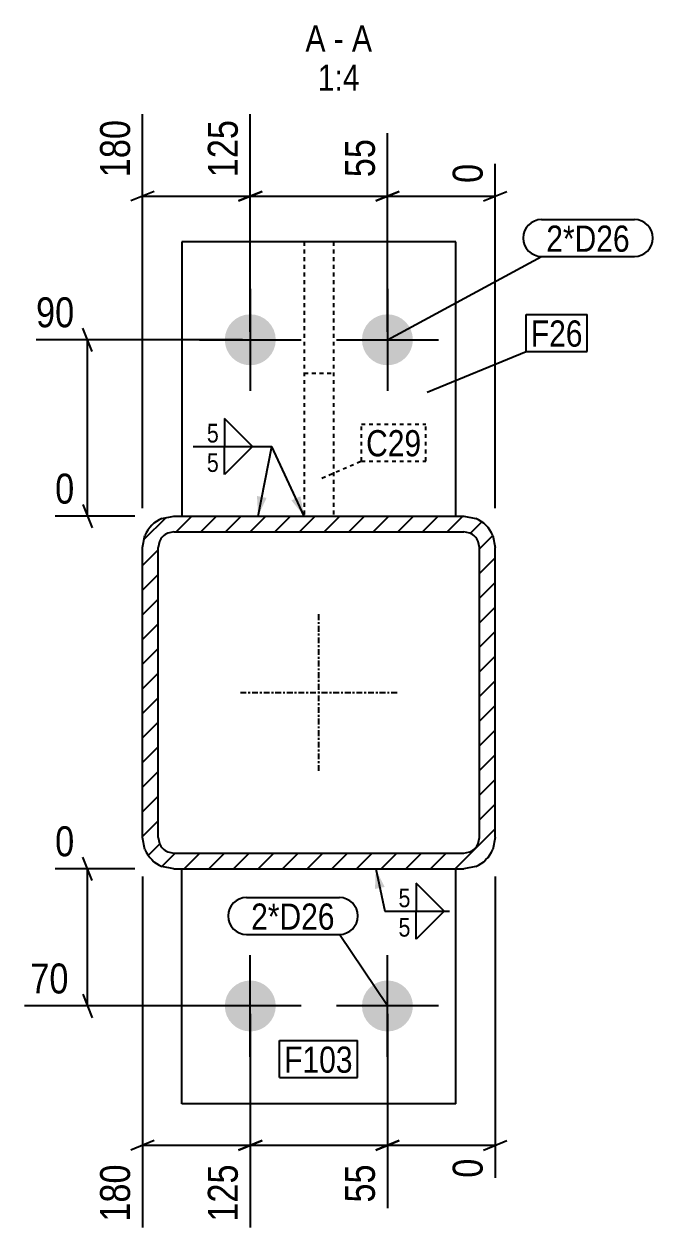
# Model space of a CAD drawing. Header units: millimetres. Extents: x 26 to 44344, y 8 to 1492.
# Drawn here: x 15390 to 15711, y 9 to 624 of the extents above; entities that cross this region are included whole.
import ezdxf

# ---------------------------------------------------------------- set-up
doc = ezdxf.new("R2010")
doc.units = ezdxf.units.MM
doc.linetypes.add('DXK_LINE_DOT2', pattern=[3.9198, 1.9599, -1.9599])
doc.linetypes.add('DXK_LINE_DOT3', pattern=[5.9187, 2.979, -0.9799, 0.9799, -0.9799])
for name, color, linetype in [('MÅLSÆTNING', 7, 'Continuous'), ('STÅL', 7, 'Continuous'), ('TEKST', 7, 'Continuous')]:
    doc.layers.add(name, color=color, linetype=linetype)
doc.styles.add('Arial Narrow', font='ARIALN.TTF', dxfattribs={"height": 0.2})

msp = doc.modelspace()

# ---------------------------------------------------------------- hatches: boundary and pattern name
at = {"layer": 'STÅL', "linetype": 'Continuous'}
for points in [[(15518.17, 462.59, -1), (15492.17, 462.59, -1)], [(15588.17, 462.59, -1), (15562.17, 462.59, -1)], [(15492.17, 122.59, -1), (15518.17, 122.59, -1)], [(15562.17, 122.59, -1), (15588.17, 122.59, -1)]]:
    msp.add_hatch(color=96, dxfattribs=at).paths.add_polyline_path(points)
h = msp.add_hatch(dxfattribs=at)
h.set_pattern_fill('', scale=2.8, style=0, pattern_type=0)
h.set_pattern_definition([(45, (15628.955, 362.715), (-6.28618, 6.28618), [])])
h.paths.add_polyline_path([(15630.17, 356.59), (15628.95, 362.71), (15625.49, 367.91), (15620.3, 371.37), (15614.17, 372.59), (15466.17, 372.59), (15460.05, 371.37), (15454.86, 367.91), (15451.39, 362.71), (15450.17, 356.59), (15450.17, 208.59), (15451.39, 202.47), (15454.86, 197.28), (15460.05, 193.81), (15466.17, 192.59), (15614.17, 192.59), (15620.3, 193.81), (15625.49, 197.28), (15628.95, 202.47), (15630.17, 208.59)])
h.paths.add_polyline_path([(15621.56, 205.53), (15619.83, 202.93), (15617.23, 201.2), (15614.17, 200.59), (15466.17, 200.59), (15463.11, 201.2), (15460.52, 202.93), (15458.78, 205.53), (15458.17, 208.59), (15458.17, 356.59), (15458.78, 359.65), (15460.52, 362.25), (15463.11, 363.98), (15466.17, 364.59), (15614.17, 364.59), (15617.23, 363.98), (15619.83, 362.25), (15621.56, 359.65), (15622.17, 356.59), (15622.17, 208.59)])
at = {"layer": 'TEKST', "linetype": 'Continuous'}
for points in [[(15513.5, 381.92), (15509.12, 372.59), (15508.59, 382.89)], [(15530.72, 382.71), (15532.67, 372.59), (15526.18, 380.6)], [(15568.84, 182.29), (15569.18, 192.59), (15573.73, 183.34)]]:
    msp.add_hatch(color=3, dxfattribs=at).paths.add_polyline_path(points)

# ---------------------------------------------------------------- linework, layer by layer
at = {"layer": 'MÅLSÆTNING', "color": 7, "linetype": 'Continuous'}
for p, q in [((15450.17, 376.59), (15450.17, 577.72)), ((15505.17, 466.59), (15505.17, 577.72)), ((15505.17, 466.59), (15505.17, 577.72)), ((15575.17, 466.59), (15575.17, 567.97)), ((15575.17, 466.59), (15575.17, 567.97)), ((15630.17, 376.59), (15630.17, 552.4)), ((15456.17, 538.25), (15444.17, 533.45)), ((15450.17, 535.85), (15505.17, 535.85)), ((15499.17, 533.45), (15511.17, 538.25)), ((15511.17, 538.25), (15499.17, 533.45)), ((15505.17, 535.85), (15575.17, 535.85)), ((15569.17, 533.45), (15581.17, 538.25)), ((15581.17, 538.25), (15569.17, 533.45)), ((15575.17, 535.85), (15630.17, 535.85)), ((15624.17, 533.45), (15636.17, 538.25)), ((15424.51, 456.59), (15419.71, 468.59)), ((15501.17, 462.59), (15395.81, 462.59)), ((15422.11, 372.59), (15422.11, 462.59)), ((15419.71, 378.59), (15424.51, 366.59)), ((15446.17, 372.59), (15405.56, 372.59)), ((15424.51, 186.59), (15419.71, 198.59)), ((15446.17, 192.59), (15405.56, 192.59)), ((15422.11, 122.59), (15422.11, 192.59)), ((15450.17, 188.59), (15450.17, 9.6)), ((15630.17, 188.59), (15630.17, 34.93)), ((15419.71, 128.59), (15424.51, 116.59)), ((15501.17, 122.59), (15389.98, 122.59)), ((15505.17, 118.59), (15505.17, 9.6)), ((15505.17, 118.59), (15505.17, 9.6)), ((15575.17, 118.59), (15575.17, 19.35)), ((15575.17, 118.59), (15575.17, 19.35)), ((15456.17, 53.88), (15444.17, 49.08)), ((15450.17, 51.48), (15505.17, 51.48)), ((15511.17, 53.88), (15499.17, 49.08)), ((15499.17, 49.08), (15511.17, 53.88)), ((15505.17, 51.48), (15575.17, 51.48)), ((15581.17, 53.88), (15569.17, 49.08)), ((15569.17, 49.08), (15581.17, 53.88)), ((15575.17, 51.48), (15630.17, 51.48)), ((15624.17, 49.08), (15636.17, 53.88))]:
    msp.add_line(p, q, dxfattribs=at)
at = {"layer": 'STÅL', "color": 2, "linetype": 'Continuous'}
for p, q in [((15610.17, 512.59), (15470.17, 512.59)), ((15470.17, 512.59), (15470.17, 372.59)), ((15532.67, 513.07), (15532.67, 512.59)), ((15547.67, 513.07), (15547.67, 512.59)), ((15610.17, 372.59), (15610.17, 512.59)), ((15460.05, 371.37), (15466.17, 372.59)), ((15466.17, 372.59), (15614.17, 372.59)), ((15614.17, 372.59), (15620.3, 371.37)), ((15450.17, 356.59), (15451.39, 362.71)), ((15466.17, 364.59), (15463.11, 363.98)), ((15466.17, 364.59), (15614.17, 364.59)), ((15617.23, 363.98), (15614.17, 364.59)), ((15628.95, 362.71), (15630.17, 356.59)), ((15450.17, 208.59), (15450.17, 356.59)), ((15458.78, 359.65), (15458.17, 356.59)), ((15458.17, 208.59), (15458.17, 356.59)), ((15622.17, 356.59), (15621.56, 359.65)), ((15622.17, 208.59), (15622.17, 356.59)), ((15630.17, 208.59), (15630.17, 356.59)), ((15451.39, 202.47), (15450.17, 208.59)), ((15458.17, 208.59), (15458.78, 205.53)), ((15621.56, 205.53), (15622.17, 208.59)), ((15630.17, 208.59), (15628.95, 202.47)), ((15463.11, 201.2), (15466.17, 200.59)), ((15466.17, 200.59), (15614.17, 200.59)), ((15614.17, 200.59), (15617.23, 201.2)), ((15466.17, 192.59), (15460.05, 193.81)), ((15466.17, 192.59), (15614.17, 192.59)), ((15470.17, 72.59), (15470.17, 192.59)), ((15610.17, 72.59), (15610.17, 192.59)), ((15620.3, 193.81), (15614.17, 192.59)), ((15610.17, 72.59), (15470.17, 72.59))]:
    msp.add_line(p, q, dxfattribs=at)
at = {"layer": 'STÅL', "color": 7, "linetype": 'DXK_LINE_DOT2'}
for p, q in [((15532.67, 512.59), (15532.67, 372.59)), ((15547.67, 512.59), (15547.67, 372.59)), ((15532.67, 445.59), (15547.67, 445.59)), ((15470.17, 372.59), (15610.17, 372.59)), ((15470.17, 192.59), (15610.17, 192.59))]:
    msp.add_line(p, q, dxfattribs=at)
at = {"layer": 'STÅL', "color": 96, "linetype": 'Continuous'}
for p, q in [((15505.17, 488.59), (15505.17, 436.59)), ((15575.17, 488.59), (15575.17, 436.59)), ((15479.17, 462.59), (15531.17, 462.59)), ((15549.17, 462.59), (15601.17, 462.59)), ((15505.17, 96.59), (15505.17, 148.59)), ((15575.17, 96.59), (15575.17, 148.59)), ((15531.17, 122.59), (15479.17, 122.59)), ((15601.17, 122.59), (15549.17, 122.59))]:
    msp.add_line(p, q, dxfattribs=at)
at = {"layer": 'STÅL', "color": 7, "linetype": 'DXK_LINE_DOT3'}
for p, q in [((15540.17, 242.59), (15540.17, 322.59)), ((15500.17, 282.59), (15580.17, 282.59))]:
    msp.add_line(p, q, dxfattribs=at)
at = {"layer": 'STÅL', "color": 2, "linetype": 'Continuous'}
for centre, radius, start, end in [((15466.17, 356.59), 16, 112.5, 157.5), ((15614.17, 356.59), 16, 22.5, 67.5), ((15466.17, 356.59), 8, 112.5, 157.5), ((15614.17, 356.59), 8, 22.5, 67.5), ((15466.17, 208.59), 8, 202.5, 247.5), ((15614.17, 208.59), 8, 292.5, 337.5), ((15466.17, 208.59), 16, 202.5, 247.5), ((15614.17, 208.59), 16, 292.5, 337.5)]:
    msp.add_arc(centre, radius, start, end, dxfattribs=at)
at = {"layer": 'TEKST', "color": 3, "linetype": 'Continuous'}
for p, q in [((15509.12, 372.59), (15516.1, 408.16)), ((15532.67, 372.59), (15516.1, 408.16)), ((15569.18, 192.59), (15573.83, 170.99))]:
    msp.add_line(p, q, dxfattribs=at)

# ---------------------------------------------------------------- wipeouts: each hides what was drawn before it
at = {"color": 0, "linetype": 'Continuous'}
for points, layer in [([(15446.97, 578.01), (15424.57, 578.01), (15424.57, 542.36), (15446.97, 542.36)], 'MÅLSÆTNING'), ([(15501.97, 578.01), (15479.57, 578.01), (15479.57, 542.36), (15501.97, 542.36)], 'MÅLSÆTNING'), ([(15571.97, 568.26), (15549.57, 568.26), (15549.57, 542.36), (15571.97, 542.36)], 'MÅLSÆTNING'), ([(15415.59, 125.79), (15415.59, 148.19), (15389.69, 148.19), (15389.69, 125.79)], 'MÅLSÆTNING'), ([(15446.97, 44.96), (15424.57, 44.96), (15424.57, 9.31), (15446.97, 9.31)], 'MÅLSÆTNING'), ([(15501.97, 44.96), (15479.57, 44.96), (15479.57, 9.31), (15501.97, 9.31)], 'MÅLSÆTNING'), ([(15571.97, 44.96), (15549.57, 44.96), (15549.57, 19.06), (15571.97, 19.06)], 'MÅLSÆTNING'), ([(15543.58, 609.72), (15543.58, 623.72), (15533.35, 623.72), (15533.35, 609.72)], 'TEKST'), ([(15552.88, 609.72), (15552.88, 623.72), (15547.78, 623.72), (15547.78, 609.72)], 'TEKST'), ([(15567.31, 609.72), (15567.31, 623.72), (15557.08, 623.72), (15557.08, 609.72)], 'TEKST'), ([(15560.99, 589.72), (15560.99, 603.72), (15539.66, 603.72), (15539.66, 589.72)], 'TEKST')]:
    msp.add_wipeout(points, dxfattribs=at).dxf.layer = layer
at = {"color": 0}
for points in [[(15698.9, 507.53), (15698.9, 521.53), (15656.27, 521.53), (15656.27, 507.53)], [(15674.8, 459.1), (15674.8, 473.1), (15648.37, 473.1), (15648.37, 459.1)], [(15489.9, 409.36), (15489.9, 420.96), (15482.2, 420.96), (15482.2, 409.36)], [(15592.43, 403.12), (15592.43, 417.12), (15564.29, 417.12), (15564.29, 403.12)], [(15587.73, 172.19), (15587.73, 183.79), (15580.03, 183.79), (15580.03, 172.19)], [(15548.25, 161.52), (15548.25, 175.52), (15505.62, 175.52), (15505.62, 161.52)], [(15557.42, 88.51), (15557.42, 102.51), (15522.47, 102.51), (15522.47, 88.51)]]:
    msp.add_wipeout(points, dxfattribs=at).dxf.layer = 'TEKST'

# ---------------------------------------------------------------- next in the draw order: linework, layer by layer
at = {"layer": 'TEKST', "color": 3, "linetype": 'Continuous'}
for p, q in [((15506.24, 408.16), (15491.95, 422.45)), ((15491.95, 422.45), (15491.95, 408.16)), ((15491.95, 408.16), (15506.24, 408.16)), ((15604.07, 170.99), (15589.78, 185.27)), ((15589.78, 185.27), (15589.78, 170.99)), ((15589.78, 170.99), (15604.07, 170.99))]:
    msp.add_line(p, q, dxfattribs=at)

# ---------------------------------------------------------------- next in the draw order: texts
at = {"layer": 'MÅLSÆTNING', "color": 3, "linetype": 'Continuous', "style": 'Arial Narrow'}
for s, p in [('180', (15443.77, 545.56)), ('125', (15498.77, 545.56)), ('55', (15568.77, 545.56)), ('180', (15443.77, 12.51)), ('125', (15498.77, 12.51)), ('55', (15568.77, 22.26))]:
    msp.add_text(s, height=15.271, rotation=90.00021, dxfattribs=at).set_placement(p)
msp.add_text('70', height=15.271, dxfattribs=at).set_placement((15392.89, 128.99))
at = {"layer": 'TEKST', "color": 3, "linetype": 'Continuous', "style": 'Arial Narrow'}
for s, height, p in [('A', 13.36, (15533.35, 609.72)), ('A', 13.36, (15557.08, 609.72)), ('-', 13.36, (15547.78, 609.72)), ('1:4', 13.362, (15539.66, 589.72))]:
    msp.add_text(s, height=height, dxfattribs=at).set_placement(p)
at = {"layer": 'TEKST', "color": 3, "style": 'Arial Narrow'}
for p in [(15483, 410.16), (15580.83, 172.99)]:
    msp.add_text('5', height=9.54, dxfattribs=at).set_placement(p)

# ---------------------------------------------------------------- next in the draw order: wipeouts: each hides what was drawn before it
at = {"color": 0, "linetype": 'Continuous'}
for points in [[(15626.97, 555.6), (15604.57, 555.6), (15604.57, 539.45), (15626.97, 539.45)], [(15418.51, 465.79), (15418.51, 488.19), (15392.61, 488.19), (15392.61, 465.79)], [(15418.51, 375.79), (15418.51, 398.19), (15402.36, 398.19), (15402.36, 375.79)], [(15418.51, 195.79), (15418.51, 218.19), (15402.36, 218.19), (15402.36, 195.79)], [(15626.97, 47.88), (15604.57, 47.88), (15604.57, 31.73), (15626.97, 31.73)]]:
    msp.add_wipeout(points, dxfattribs=at).dxf.layer = 'MÅLSÆTNING'
at = {"color": 0}
for points in [[(15698.9, 507.53), (15698.9, 521.53), (15656.27, 521.53), (15656.27, 507.53)], [(15674.8, 459.1), (15674.8, 473.1), (15648.37, 473.1), (15648.37, 459.1)], [(15592.43, 403.12), (15592.43, 417.12), (15564.29, 417.12), (15564.29, 403.12)], [(15548.25, 161.52), (15548.25, 175.52), (15505.62, 175.52), (15505.62, 161.52)], [(15557.42, 88.51), (15557.42, 102.51), (15522.47, 102.51), (15522.47, 88.51)]]:
    msp.add_wipeout(points, dxfattribs=at).dxf.layer = 'TEKST'

# ---------------------------------------------------------------- next in the draw order: linework, layer by layer
at = {"layer": 'TEKST', "color": 7, "linetype": 'Continuous'}
for p, q in [((15653.87, 523.93), (15701.3, 523.93)), ((15575.17, 462.59), (15653.87, 505.13)), ((15653.87, 505.13), (15701.3, 505.13)), ((15645.97, 475.5), (15677.2, 475.5)), ((15645.97, 456.7), (15645.97, 475.5)), ((15677.2, 456.7), (15677.2, 475.5)), ((15595.47, 435.84), (15645.97, 456.7)), ((15645.97, 456.7), (15677.2, 456.7)), ((15503.22, 177.92), (15550.65, 177.92)), ((15503.22, 159.12), (15550.65, 159.12)), ((15575.17, 122.59), (15550.65, 159.12)), ((15520.07, 104.91), (15559.82, 104.91)), ((15520.07, 86.11), (15520.07, 104.91)), ((15559.82, 86.11), (15559.82, 104.91)), ((15520.07, 86.11), (15559.82, 86.11))]:
    msp.add_line(p, q, dxfattribs=at)
at = {"layer": 'TEKST', "color": 7, "linetype": 'DXK_LINE_DOT2'}
for p, q in [((15561.89, 419.52), (15594.83, 419.52)), ((15561.89, 400.72), (15561.89, 419.52)), ((15594.83, 400.72), (15594.83, 419.52)), ((15541.74, 392.03), (15561.89, 400.72)), ((15561.89, 400.72), (15594.83, 400.72))]:
    msp.add_line(p, q, dxfattribs=at)
at = {"layer": 'TEKST', "color": 7, "linetype": 'Continuous'}
for centre, start, end in [((15653.87, 514.53), 90, 270), ((15701.3, 514.53), 270, 90), ((15503.22, 168.52), 90, 270), ((15550.65, 168.52), 270, 90)]:
    msp.add_arc(centre, 9.4, start, end, dxfattribs=at)

# ---------------------------------------------------------------- next in the draw order: texts
at = {"layer": 'MÅLSÆTNING', "color": 3, "linetype": 'Continuous', "style": 'Arial Narrow'}
for p in [(15623.77, 542.65), (15623.77, 34.93)]:
    msp.add_text('0', height=15.27, rotation=90.00021, dxfattribs=at).set_placement(p)
for s, height, p in [('90', 15.271, (15395.81, 468.99)), ('0', 15.27, (15405.56, 378.99)), ('0', 15.27, (15405.56, 198.99))]:
    msp.add_text(s, height=height, dxfattribs=at).set_placement(p)
at = {"layer": 'TEKST', "color": 3, "style": 'Arial Narrow'}
for s, p in [('2*D26', (15656.27, 507.53)), ('F26', (15648.37, 459.1)), ('C29', (15564.29, 403.12)), ('2*D26', (15505.62, 161.52)), ('F103', (15522.47, 88.51))]:
    msp.add_text(s, height=13.362, dxfattribs=at).set_placement(p)

# ---------------------------------------------------------------- next in the draw order: wipeouts: each hides what was drawn before it
at = {"color": 0, "linetype": 'Continuous'}
for points in [[(15489.9, 394.36), (15489.9, 405.96), (15482.2, 405.96), (15482.2, 394.36)], [(15587.73, 157.19), (15587.73, 168.79), (15580.03, 168.79), (15580.03, 157.19)]]:
    msp.add_wipeout(points, dxfattribs=at).dxf.layer = 'TEKST'

# ---------------------------------------------------------------- next in the draw order: linework, layer by layer
at = {"layer": 'TEKST', "color": 3, "linetype": 'Continuous'}
for p, q in [((15476, 408.16), (15516.1, 408.16)), ((15491.95, 408.16), (15506.24, 408.16)), ((15506.24, 408.16), (15491.95, 393.88)), ((15491.95, 393.88), (15491.95, 408.16)), ((15573.83, 170.99), (15606.93, 170.99)), ((15589.78, 170.99), (15604.07, 170.99)), ((15604.07, 170.99), (15589.78, 156.7)), ((15589.78, 156.7), (15589.78, 170.99))]:
    msp.add_line(p, q, dxfattribs=at)

# ---------------------------------------------------------------- next in the draw order: texts
at = {"layer": 'TEKST', "color": 3, "linetype": 'Continuous', "style": 'Arial Narrow'}
for p in [(15483, 395.16), (15580.83, 157.99)]:
    msp.add_text('5', height=9.54, dxfattribs=at).set_placement(p)

doc.saveas('drawing.dxf')
